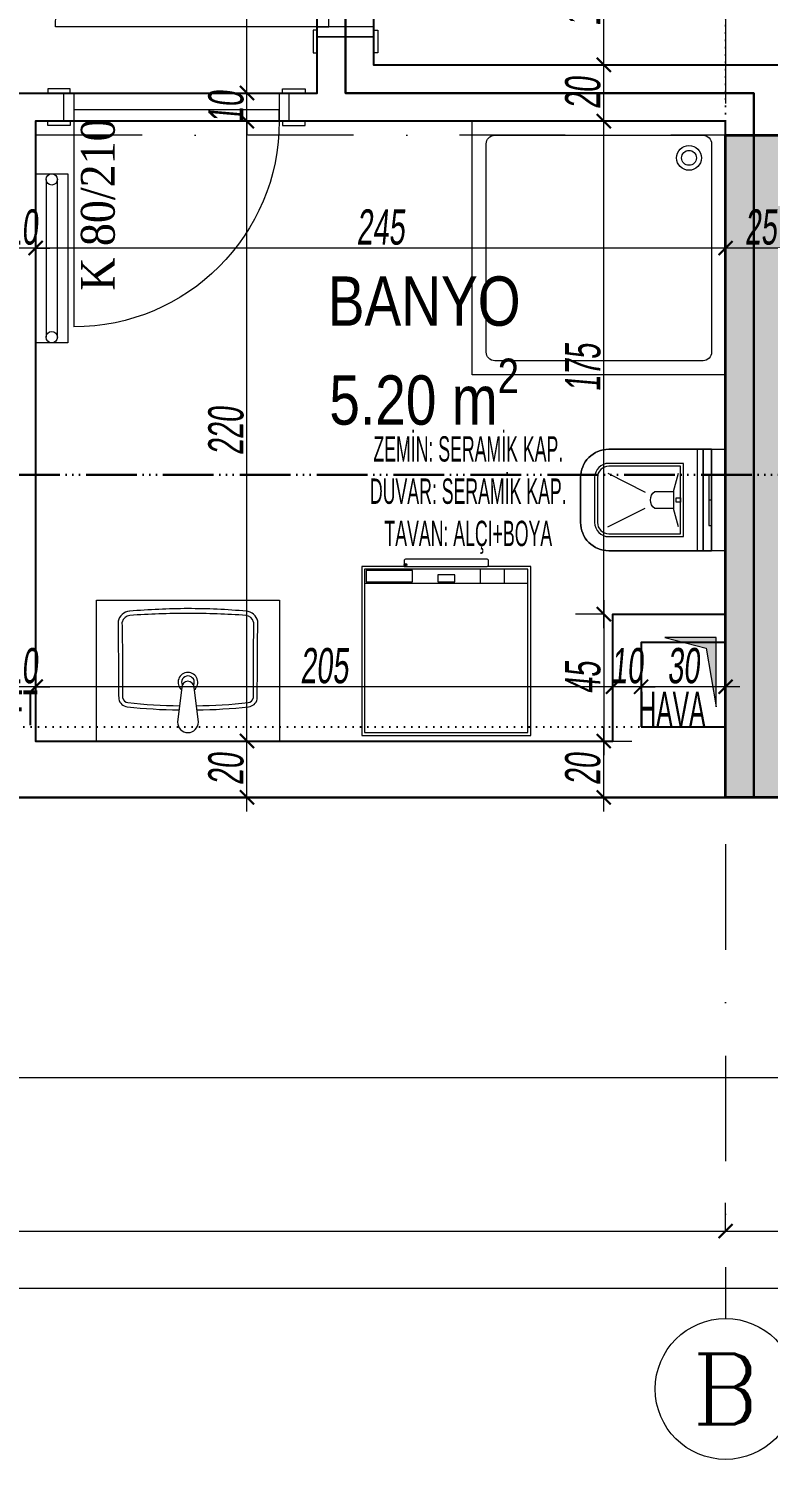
# Model space of a CAD drawing. Header units: millimetres. Extents: x -2145 to 33996, y -835 to 2363.
# Drawn here: x 14557 to 14820, y -375 to 132 of the extents above; entities that cross this region are included whole.
import ezdxf
from ezdxf.enums import TextEntityAlignment as Align

# ---------------------------------------------------------------- set-up
doc = ezdxf.new("R2010")
doc.units = ezdxf.units.MM
for name, pattern in [('ACAD_ISO06W100', [36, 24, -3, 0, -3, 0, -3, 0, -3]), ('DASHDOT', [1, 0.5, -0.25, 0, -0.25]), ('DOT', [0.25, 0, -0.25]), ('HIDDEN', [9.525, 6.35, -3.175])]:
    doc.linetypes.add(name, pattern=pattern)
doc.layers.add('ALAN', color=3, linetype='Continuous', lineweight=25, plot=False)
for name, color, linetype, lineweight in [('EMSAL HESAP', 1, 'Continuous', 30), ('NET_AKS', 251, 'DASHDOT', 9), ('NET_AKS_YAZI', 31, 'DASHDOT', 9), ('NET_DUVAR', 150, 'Continuous', 18), ('NET_IZDUSUM', 251, 'HIDDEN', 5), ('NET_KAPI', 35, 'Continuous', 15), ('NET_KESİT_ÇİZİGİSİ', 1, 'Continuous', 30), ('NET_KOLON_TARAMA', 8, 'Continuous', 0), ('NET_RADYATOR', 30, 'Continuous', 0), ('NET_TAŞIYICI', 1, 'Continuous', 35), ('NET_TEFRIS1', 173, 'Continuous', 9), ('NET_ÖLÇÜ DIŞ', 235, 'Continuous', 9), ('NET_ÖLÇÜ İÇ', 54, 'Continuous', 9), ('NET_ÖLÇÜ_AKS', 31, 'Continuous', 15), ('TEFRIS_TWA', 173, 'Continuous', 9)]:
    doc.layers.add(name, color=color, linetype=linetype, lineweight=lineweight)
for name, color, linetype in [('NET_KİRİŞ', 253, 'DOT'), ('NET_POZ', 41, 'Continuous'), ('T-MAH-AD', 7, 'Continuous')]:
    doc.layers.add(name, color=color, linetype=linetype)
for name, color, linetype, true_color in [('NET_TEFRIS2', 7, 'Continuous', 0xb5b5b5), ('NET_TEFRIS2 @ 1', 7, 'Continuous', 0xb5b5b5), ('TEFRIS_YENI_TWA @ 1', 7, 'Continuous', 0xb5b5b5)]:
    doc.layers.add(name, color=color, linetype=linetype, true_color=true_color)
doc.styles.add('ARIALTR', font='arial.ttf', dxfattribs={"width": 0.8, "height": 22.5})
doc.styles.add('ARıAL', font='arial.ttf', dxfattribs={"width": 0.7})
doc.styles.add('BODRUM', font='swisscl.ttf', dxfattribs={"width": 0.8, "oblique": 5})
doc.styles.get("Standard").update_dxf_attribs({"font": 'arial.ttf'})
doc.styles.add('TAks_2', font='ROMANC', dxfattribs={"height": 5})
doc.styles.add('TGS SAYILAR', font='times.ttf', dxfattribs={"width": 0.7})
doc.dimstyles.new('olcu-50', dxfattribs={"dimscale": 0, "dimtxt": 12.5, "dimasz": 5, "dimexe": 10, "dimexo": 10, "dimgap": 1, "dimtad": 1, "dimdec": 1, "dimzin": 12, "dimtxsty": 'BODRUM', "dimblk": 'ARCHTICK', "dimcen": 8, "dimdle": 5, "dimclrd": 256, "dimclre": 256, "dimclrt": 256, "dimadec": 0, "dimazin": 2, "dimtfac": 1, "dimtdec": 1, "dimtix": 1, "dimtmove": 0, "dimatfit": 3, "dimldrblk": 'ARCHTICK', "dimfxl": 15, "dimfxlon": 1, "dimlwd": -1, "dimlwe": -1, "dimarcsym": 0})

# ---------------------------------------------------------------- blocks, each defined once
blk = doc.blocks.new('A$Cec846f78')
at = {"layer": 'NET_TAŞIYICI'}
blk.add_lwpolyline([(-1115, 0), (-1115, 235), (-1090, 235), (-1090, 225), (-1090, 0)], close=True, dxfattribs=at)
blk = doc.blocks.new('A$Ca5374770')
at = {"layer": 'NET_KOLON_TARAMA'}
h = blk.add_hatch(dxfattribs=at)
h.set_pattern_fill('ANSI33', color=256)
h.paths.add_polyline_path([(1115, 0), (1115, 235), (1090, 235), (1090, 225), (1090, 0)])
h.paths.add_polyline_path([(890, 0), (890, 225), (890, 235), (865, 235), (865, 0)])
h.paths.add_polyline_path([(1580, 30), (1580, 0), (1660, 0), (1660, 30)])
h.paths.add_polyline_path([(1620, 455), (1620, 385), (1660, 385), (1660, 455)])
h.paths.add_polyline_path([(80, 950), (80, 980), (0, 980), (0, 950)])
h.paths.add_polyline_path([(1580, 980), (1580, 950), (1660, 950), (1660, 980)])
h.paths.add_polyline_path([(1035, 980), (1035, 950), (1115, 950), (1115, 980)])
h.paths.add_polyline_path([(625, 950), (625, 980), (545, 980), (545, 950)])
h.paths.add_polyline_path([(80, 0), (80, 30), (0, 30), (0, 0)])
h.paths.add_polyline_path([(1051, 425), (1051, 385), (1121, 385), (1121, 425)])
h.paths.add_polyline_path([(609, 385), (609, 425), (539, 425), (539, 385)])
h.paths.add_polyline_path([(585, 0), (585, 30), (505, 30), (505, 0)])
h.paths.add_polyline_path([(40, 385), (40, 455), (0, 455), (0, 385)])
at = {"layer": 'NET_TAŞIYICI', "xscale": -1}
blk.add_blockref('A$Cec846f78', (0, 0), dxfattribs=at)
blk = doc.blocks.new('A$C6CC27A50')
at = {"layer": 'NET_DUVAR', "true_color": 0x939598}
h = blk.add_hatch(color=252, dxfattribs=at)
h.dxf.hatch_style = 1
h.paths.add_polyline_path([(-24.76, 3), (-2.88, 3), (-2.88, 19.23), (-6.27, 6.11)])
at = {"layer": 'NET_DUVAR', "color": 251, "true_color": 0x636466}
for p, q in [((-2.88, 19.23), (-6.27, 6.11)), ((-2.88, 3), (-2.88, 19.23)), ((-6.27, 6.11), (-24.76, 3)), ((-24.76, 3), (-2.88, 3))]:
    blk.add_line(p, q, dxfattribs=at)
blk = doc.blocks.new('*U613')
blk.add_line((-3.5, 0), (-3.5, -73))
for points in [[(-85.7, 10), (-77.7, 10), (-77.7, 11.5), (-85.7, 11.5)], [(5.7, 10), (-2.3, 10), (-2.3, 11.5), (5.7, 11.5)], [(-76.5, 0), (-80, 0), (-80, 10), (-76.5, 10)], [(-3.5, 0), (0, 0), (0, 10), (-3.5, 10)], [(-76.5, 4.1), (-3.5, 4.1), (-3.5, 0), (-76.5, 0)], [(-85.7, 0), (-77.7, 0), (-77.7, -1.5), (-85.7, -1.5)], [(5.7, 0), (-2.3, 0), (-2.3, -1.5), (5.7, -1.5)]]:
    blk.add_lwpolyline(points, close=True)
blk.add_lwpolyline([(-75.5, 10), (-4.5, 10)])
blk.add_arc((-3.5, 0), 73, 180, 270)
blk = doc.blocks.new('*U441')
blk.add_line((-96.5, 0), (-96.5, -93))
for points in [[(-105.7, 20), (-97.7, 20), (-97.7, 21.5), (-105.7, 21.5)], [(5.7, 20), (-2.3, 20), (-2.3, 21.5), (5.7, 21.5)], [(-96.5, 0), (-100, 0), (-100, 20), (-96.5, 20)], [(-3.5, 0), (0, 0), (0, 20), (-3.5, 20)], [(-96.5, 4.1), (-3.5, 4.1), (-3.5, 0), (-96.5, 0)], [(-105.7, 0), (-97.7, 0), (-97.7, -1.5), (-105.7, -1.5)], [(5.7, 0), (-2.3, 0), (-2.3, -1.5), (5.7, -1.5)]]:
    blk.add_lwpolyline(points, close=True)
blk.add_lwpolyline([(-95.5, 20), (-4.5, 20)])
blk.add_arc((-96.5, 0), 93, 270, 360)
blk = doc.blocks.new('A$C0D431897')
at = {"layer": 'TEFRIS_TWA'}
for p, q in [((3.73, 33), (3.73, -23)), ((7.73, -23), (7.73, 33))]:
    blk.add_line(p, q, dxfattribs=at)
blk.add_lwpolyline([(0, -25), (0, 35), (11.45, 35), (11.45, -25)], close=True, dxfattribs=at)
for centre in [(5.73, 33), (5.73, -23)]:
    blk.add_circle(centre, 2, dxfattribs=at)
blk = doc.blocks.new('_ArchTick')
at = {"color": 0, "linetype": 'ByBlock', "const_width": 0.15}
blk.add_lwpolyline([(-0.5, -0.5), (0.5, 0.5)], dxfattribs=at)
blk = doc.blocks.new('*D1576')
at = {"layer": 'Defpoints', "color": 0, "transparency": 16777216}
for p in [(-830, -1133.99), (-285, -1133.99), (-285, -1133.99)]:
    blk.add_point(p, dxfattribs=at)
at = {"layer": 'NET_ÖLÇÜ_AKS', "transparency": 16777216}
for p, q in [((-830, -1133.99), (-830, -1123.99)), ((-285, -1133.99), (-285, -1123.99)), ((-835, -1133.99), (-280, -1133.99))]:
    blk.add_line(p, q, dxfattribs=at)
at = {"layer": 'NET_ÖLÇÜ_AKS', "transparency": 16777216, "xscale": 5, "yscale": 5, "zscale": 5, "rotation": 180}
blk.add_blockref('_ArchTick', (-830, -1133.99), dxfattribs=at)
at = {"layer": 'NET_ÖLÇÜ_AKS', "transparency": 16777216, "xscale": 5, "yscale": 5, "zscale": 5}
blk.add_blockref('_ArchTick', (-285, -1133.99), dxfattribs=at)
at = {"layer": 'NET_ÖLÇÜ_AKS', "transparency": 16777216, "insert": (-557.5, -1126.61), "char_height": 12.5, "attachment_point": 5, "style": 'BODRUM'}
blk.add_mtext('545', dxfattribs=at)
blk = doc.blocks.new('*D1577')
at = {"layer": 'Defpoints', "color": 0, "transparency": 16777216}
for p in [(-285, -1133.99), (-35, -1133.99), (-35, -1133.99)]:
    blk.add_point(p, dxfattribs=at)
at = {"layer": 'NET_ÖLÇÜ_AKS', "transparency": 16777216}
for p, q in [((-285, -1133.99), (-285, -1123.99)), ((-35, -1133.99), (-35, -1123.99)), ((-290, -1133.99), (-30, -1133.99))]:
    blk.add_line(p, q, dxfattribs=at)
at = {"layer": 'NET_ÖLÇÜ_AKS', "transparency": 16777216, "xscale": 5, "yscale": 5, "zscale": 5, "rotation": 180}
blk.add_blockref('_ArchTick', (-285, -1133.99), dxfattribs=at)
at = {"layer": 'NET_ÖLÇÜ_AKS', "transparency": 16777216, "xscale": 5, "yscale": 5, "zscale": 5}
blk.add_blockref('_ArchTick', (-35, -1133.99), dxfattribs=at)
at = {"layer": 'NET_ÖLÇÜ_AKS', "transparency": 16777216, "insert": (-160, -1126.59), "char_height": 12.5, "attachment_point": 5, "style": 'BODRUM'}
blk.add_mtext('250', dxfattribs=at)
blk = doc.blocks.new('*D1580')
at = {"layer": 'Defpoints', "color": 0, "transparency": 16777216}
for p in [(-830, -1133.99), (830, -1133.99), (830, -1154.27)]:
    blk.add_point(p, dxfattribs=at)
at = {"layer": 'NET_ÖLÇÜ_AKS', "transparency": 16777216}
for p, q in [((-830, -1143.99), (-830, -1164.27)), ((830, -1143.99), (830, -1164.27)), ((-835, -1154.27), (835, -1154.27))]:
    blk.add_line(p, q, dxfattribs=at)
at = {"layer": 'NET_ÖLÇÜ_AKS', "transparency": 16777216, "xscale": 5, "yscale": 5, "zscale": 5, "rotation": 180}
blk.add_blockref('_ArchTick', (-830, -1154.27), dxfattribs=at)
at = {"layer": 'NET_ÖLÇÜ_AKS', "transparency": 16777216, "xscale": 5, "yscale": 5, "zscale": 5}
blk.add_blockref('_ArchTick', (830, -1154.27), dxfattribs=at)
at = {"layer": 'NET_ÖLÇÜ_AKS', "transparency": 16777216, "insert": (0, -1146.87), "char_height": 12.5, "attachment_point": 5, "style": 'BODRUM'}
blk.add_mtext('1660', dxfattribs=at)
blk = doc.blocks.new('A$C5ec6af74')
at = {"layer": 'NET_AKS', "ltscale": 75}
for p, q in [((-320, 1185), (-320, -185)), ((1125, 235), (-1195, 235)), ((1125, 0), (-1195, 0))]:
    blk.add_line(p, q, dxfattribs=at)
at = {"layer": 'NET_AKS', "linetype": 'Continuous', "ltscale": 100}
blk.add_circle((-320, -210), 25, dxfattribs=at)
at = {"layer": 'NET_AKS_YAZI', "linetype": 'Continuous', "style": 'TAks_2'}
blk.add_text('B', height=25, dxfattribs=at).set_placement((-320, -210), align=Align.MIDDLE_CENTER)
blk = doc.blocks.new('*D852')
at = {"layer": 'Defpoints', "color": 0, "transparency": 16777216}
for p in [(14634.51, -120.39), (14634.51, -120.39), (14634.51, -140.39)]:
    blk.add_point(p, dxfattribs=at)
at = {"layer": 'NET_ÖLÇÜ İÇ', "transparency": 16777216}
for p, q in [((14634.51, -145.39), (14634.51, -115.39)), ((14634.51, -120.39), (14644.51, -120.39)), ((14634.51, -140.39), (14644.51, -140.39))]:
    blk.add_line(p, q, dxfattribs=at)
at = {"layer": 'NET_ÖLÇÜ İÇ', "transparency": 16777216, "xscale": 5, "yscale": 5, "zscale": 5}
for p, rotation in [((14634.51, -120.39), 90), ((14634.51, -140.39), 270)]:
    blk.add_blockref('_ArchTick', p, dxfattribs=dict(at, rotation=rotation))
at = {"layer": 'NET_ÖLÇÜ İÇ', "transparency": 16777216, "insert": (14627.11, -130.39), "char_height": 12.5, "attachment_point": 5, "rotation": 90, "style": 'BODRUM'}
blk.add_mtext('20', dxfattribs=at)
blk = doc.blocks.new('*D853')
at = {"layer": 'Defpoints', "color": 0, "transparency": 16777216}
for p in [(14634.51, 99.61), (14634.51, 99.61), (14634.51, -120.39)]:
    blk.add_point(p, dxfattribs=at)
at = {"layer": 'NET_ÖLÇÜ İÇ', "transparency": 16777216}
for p, q in [((14634.51, -125.39), (14634.51, 104.61)), ((14634.51, 99.61), (14644.51, 99.61)), ((14634.51, -120.39), (14644.51, -120.39))]:
    blk.add_line(p, q, dxfattribs=at)
at = {"layer": 'NET_ÖLÇÜ İÇ', "transparency": 16777216, "xscale": 5, "yscale": 5, "zscale": 5}
for p, rotation in [((14634.51, 99.61), 90), ((14634.51, -120.39), 270)]:
    blk.add_blockref('_ArchTick', p, dxfattribs=dict(at, rotation=rotation))
at = {"layer": 'NET_ÖLÇÜ İÇ', "transparency": 16777216, "insert": (14627.11, -10.39), "char_height": 12.5, "attachment_point": 5, "rotation": 90, "style": 'BODRUM'}
blk.add_mtext('220', dxfattribs=at)
blk = doc.blocks.new('*D854')
at = {"layer": 'Defpoints', "color": 0, "transparency": 16777216}
for p in [(14634.51, 109.61), (14634.51, 109.61), (14634.51, 99.61)]:
    blk.add_point(p, dxfattribs=at)
at = {"layer": 'NET_ÖLÇÜ İÇ', "transparency": 16777216}
for p, q in [((14634.51, 109.61), (14634.51, 114.61)), ((14634.51, 109.61), (14644.51, 109.61)), ((14634.51, 99.61), (14634.51, 109.61)), ((14634.51, 99.61), (14644.51, 99.61)), ((14634.51, 99.61), (14634.51, 94.61))]:
    blk.add_line(p, q, dxfattribs=at)
at = {"layer": 'NET_ÖLÇÜ İÇ', "transparency": 16777216, "xscale": 5, "yscale": 5, "zscale": 5}
for p, rotation in [((14634.51, 109.61), 270), ((14634.51, 99.61), 90)]:
    blk.add_blockref('_ArchTick', p, dxfattribs=dict(at, rotation=rotation))
at = {"layer": 'NET_ÖLÇÜ İÇ', "transparency": 16777216, "insert": (14627.11, 104.61), "char_height": 12.5, "attachment_point": 5, "rotation": 90, "style": 'BODRUM'}
blk.add_mtext('10', dxfattribs=at)
blk = doc.blocks.new('*D855')
at = {"layer": 'Defpoints', "color": 0, "transparency": 16777216}
for p in [(14634.51, 244.61, 0), (14634.51, 244.61), (14634.51, 109.61)]:
    blk.add_point(p, dxfattribs=at)
at = {"layer": 'NET_ÖLÇÜ İÇ', "transparency": 16777216}
for p, q in [((14634.51, 104.61), (14634.51, 249.61)), ((14634.51, 244.61), (14624.51, 244.61)), ((14634.51, 109.61), (14644.51, 109.61))]:
    blk.add_line(p, q, dxfattribs=at)
at = {"layer": 'NET_ÖLÇÜ İÇ', "transparency": 16777216, "xscale": 5, "yscale": 5, "zscale": 5}
for p, rotation in [((14634.51, 244.61), 90), ((14634.51, 109.61), 270)]:
    blk.add_blockref('_ArchTick', p, dxfattribs=dict(at, rotation=rotation))
at = {"layer": 'NET_ÖLÇÜ İÇ', "transparency": 16777216, "insert": (14627.1, 213.13), "char_height": 12.5, "attachment_point": 5, "rotation": 90, "style": 'BODRUM'}
blk.add_mtext('135', dxfattribs=at)
blk = doc.blocks.new('*D898')
at = {"layer": 'Defpoints', "color": 0, "transparency": 16777216}
for p in [(14559.48, 54.59), (14559.48, 54.59), (14804.48, 54.59)]:
    blk.add_point(p, dxfattribs=at)
at = {"layer": 'NET_ÖLÇÜ İÇ', "transparency": 16777216}
for p, q in [((14559.48, 54.59), (14559.48, 64.59)), ((14804.48, 54.59), (14804.48, 64.59)), ((14809.48, 54.59), (14554.48, 54.59))]:
    blk.add_line(p, q, dxfattribs=at)
at = {"layer": 'NET_ÖLÇÜ İÇ', "transparency": 16777216, "xscale": 5, "yscale": 5, "zscale": 5, "rotation": 180}
blk.add_blockref('_ArchTick', (14559.48, 54.59), dxfattribs=at)
at = {"layer": 'NET_ÖLÇÜ İÇ', "transparency": 16777216, "xscale": 5, "yscale": 5, "zscale": 5}
blk.add_blockref('_ArchTick', (14804.48, 54.59), dxfattribs=at)
at = {"layer": 'NET_ÖLÇÜ İÇ', "transparency": 16777216, "insert": (14681.98, 61.99), "char_height": 12.5, "attachment_point": 5, "style": 'BODRUM'}
blk.add_mtext('245', dxfattribs=at)
blk = doc.blocks.new('*D899')
at = {"layer": 'Defpoints', "color": 0, "transparency": 16777216}
for p in [(14549.48, 54.59), (14549.48, 54.59), (14559.48, 54.59)]:
    blk.add_point(p, dxfattribs=at)
at = {"layer": 'NET_ÖLÇÜ İÇ', "transparency": 16777216}
for p, q in [((14549.48, 54.59), (14549.48, 64.59)), ((14559.48, 54.59), (14559.48, 64.59)), ((14549.48, 54.59), (14544.48, 54.59)), ((14559.48, 54.59), (14549.48, 54.59)), ((14559.48, 54.59), (14564.48, 54.59))]:
    blk.add_line(p, q, dxfattribs=at)
at = {"layer": 'NET_ÖLÇÜ İÇ', "transparency": 16777216, "xscale": 5, "yscale": 5, "zscale": 5}
blk.add_blockref('_ArchTick', (14549.48, 54.59), dxfattribs=at)
at = {"layer": 'NET_ÖLÇÜ İÇ', "transparency": 16777216, "xscale": 5, "yscale": 5, "zscale": 5, "rotation": 180}
blk.add_blockref('_ArchTick', (14559.48, 54.59), dxfattribs=at)
at = {"layer": 'NET_ÖLÇÜ İÇ', "transparency": 16777216, "insert": (14554.48, 61.99), "char_height": 12.5, "attachment_point": 5, "style": 'BODRUM'}
blk.add_mtext('10', dxfattribs=at)
blk = doc.blocks.new('*D980')
at = {"layer": 'Defpoints', "color": 0, "transparency": 16777216}
for p in [(14804.48, 54.59), (14804.48, 54.59), (14829.48, 54.19)]:
    blk.add_point(p, dxfattribs=at)
at = {"layer": 'NET_ÖLÇÜ İÇ', "transparency": 16777216}
for p, q in [((14804.48, 54.59), (14804.48, 64.59)), ((14829.48, 54.59), (14829.48, 64.59)), ((14834.48, 54.59), (14799.48, 54.59))]:
    blk.add_line(p, q, dxfattribs=at)
at = {"layer": 'NET_ÖLÇÜ İÇ', "transparency": 16777216, "xscale": 5, "yscale": 5, "zscale": 5, "rotation": 180}
blk.add_blockref('_ArchTick', (14804.48, 54.59), dxfattribs=at)
at = {"layer": 'NET_ÖLÇÜ İÇ', "transparency": 16777216, "xscale": 5, "yscale": 5, "zscale": 5}
blk.add_blockref('_ArchTick', (14829.48, 54.59), dxfattribs=at)
at = {"layer": 'NET_ÖLÇÜ İÇ', "transparency": 16777216, "insert": (14816.98, 61.99), "char_height": 12.5, "attachment_point": 5, "style": 'BODRUM'}
blk.add_mtext('25', dxfattribs=at)
blk = doc.blocks.new('*D1183')
at = {"layer": 'Defpoints', "color": 0, "transparency": 16777216}
for p in [(14109.48, -140.39), (16069.48, -140.39), (16069.48, -239.89)]:
    blk.add_point(p, dxfattribs=at)
at = {"layer": 'NET_ÖLÇÜ DIŞ', "transparency": 16777216}
for p, q in [((14109.48, -224.89), (14109.48, -249.89)), ((16069.48, -224.89), (16069.48, -249.89)), ((14104.48, -239.89), (16074.48, -239.89))]:
    blk.add_line(p, q, dxfattribs=at)
at = {"layer": 'NET_ÖLÇÜ DIŞ', "transparency": 16777216, "xscale": 5, "yscale": 5, "zscale": 5, "rotation": 180}
blk.add_blockref('_ArchTick', (14109.48, -239.89), dxfattribs=at)
at = {"layer": 'NET_ÖLÇÜ DIŞ', "transparency": 16777216, "xscale": 5, "yscale": 5, "zscale": 5}
blk.add_blockref('_ArchTick', (16069.48, -239.89), dxfattribs=at)
at = {"layer": 'NET_ÖLÇÜ DIŞ', "transparency": 16777216, "insert": (15089.48, -232.48), "char_height": 12.5, "attachment_point": 5, "style": 'BODRUM'}
blk.add_mtext('1960', dxfattribs=at)
blk = doc.blocks.new('A$Cb9b20b1b')
at = {"layer": 'NET_KİRİŞ', "ltscale": 10}
for p, q in [((225, 0), (225, 150)), ((690, -210), (225, -210)), ((690, -235), (225, -235))]:
    blk.add_line(p, q, dxfattribs=at)
blk = doc.blocks.new('*U1585')
at = {"layer": 'NET_KESİT_ÇİZİGİSİ', "linetype": 'ACAD_ISO06W100'}
blk.add_lwpolyline([(2626.67, 0), (200, 0)], dxfattribs=at)
at = {"layer": 'NET_KESİT_ÇİZİGİSİ', "style": 'ARıAL', "width": 1.5}
for tag, p in [('KESİTSOL', (40, 66.83)), ('KESİTSAĞ', (2786.67, 66.83))]:
    blk.add_attdef(tag, text='', height=30, dxfattribs=at).set_placement(p, align=Align.MIDDLE_CENTER)
blk = doc.blocks.new('*D1795')
at = {"layer": 'Defpoints', "color": 0, "transparency": 16777216}
for p in [(14761.23, -120.39), (14761.23, -120.39), (14761.23, -140.39)]:
    blk.add_point(p, dxfattribs=at)
at = {"layer": 'NET_ÖLÇÜ İÇ', "transparency": 16777216}
for p, q in [((14761.23, -145.39), (14761.23, -115.39)), ((14761.23, -120.39), (14771.23, -120.39)), ((14761.23, -140.39), (14771.23, -140.39))]:
    blk.add_line(p, q, dxfattribs=at)
at = {"layer": 'NET_ÖLÇÜ İÇ', "transparency": 16777216, "xscale": 5, "yscale": 5, "zscale": 5}
for p, rotation in [((14761.23, -120.39), 90), ((14761.23, -140.39), 270)]:
    blk.add_blockref('_ArchTick', p, dxfattribs=dict(at, rotation=rotation))
at = {"layer": 'NET_ÖLÇÜ İÇ', "transparency": 16777216, "insert": (14753.83, -130.39), "char_height": 12.5, "attachment_point": 5, "rotation": 90, "style": 'BODRUM'}
blk.add_mtext('20', dxfattribs=at)
blk = doc.blocks.new('*D1796')
at = {"layer": 'Defpoints', "color": 0, "transparency": 16777216}
for p in [(14761.23, 99.61), (14761.23, 99.61), (14761.23, -75.39)]:
    blk.add_point(p, dxfattribs=at)
at = {"layer": 'NET_ÖLÇÜ İÇ', "transparency": 16777216}
for p, q in [((14761.23, -80.39), (14761.23, 104.61)), ((14761.23, 99.61), (14771.23, 99.61)), ((14761.23, -75.39), (14751.23, -75.39))]:
    blk.add_line(p, q, dxfattribs=at)
at = {"layer": 'NET_ÖLÇÜ İÇ', "transparency": 16777216, "xscale": 5, "yscale": 5, "zscale": 5}
for p, rotation in [((14761.23, 99.61), 90), ((14761.23, -75.39), 270)]:
    blk.add_blockref('_ArchTick', p, dxfattribs=dict(at, rotation=rotation))
at = {"layer": 'NET_ÖLÇÜ İÇ', "transparency": 16777216, "insert": (14753.85, 12.11), "char_height": 12.5, "attachment_point": 5, "rotation": 90, "style": 'BODRUM'}
blk.add_mtext('175', dxfattribs=at)
blk = doc.blocks.new('*D1797')
at = {"layer": 'Defpoints', "color": 0, "transparency": 16777216}
for p in [(14761.23, 119.61), (14761.23, 119.61), (14761.23, 99.61)]:
    blk.add_point(p, dxfattribs=at)
at = {"layer": 'NET_ÖLÇÜ İÇ', "transparency": 16777216}
for p, q in [((14761.23, 94.61), (14761.23, 124.61)), ((14761.23, 119.61), (14771.23, 119.61)), ((14761.23, 99.61), (14771.23, 99.61))]:
    blk.add_line(p, q, dxfattribs=at)
at = {"layer": 'NET_ÖLÇÜ İÇ', "transparency": 16777216, "xscale": 5, "yscale": 5, "zscale": 5}
for p, rotation in [((14761.23, 119.61), 90), ((14761.23, 99.61), 270)]:
    blk.add_blockref('_ArchTick', p, dxfattribs=dict(at, rotation=rotation))
at = {"layer": 'NET_ÖLÇÜ İÇ', "transparency": 16777216, "insert": (14753.83, 109.61), "char_height": 12.5, "attachment_point": 5, "rotation": 90, "style": 'BODRUM'}
blk.add_mtext('20', dxfattribs=at)
blk = doc.blocks.new('*D1798')
at = {"layer": 'Defpoints', "color": 0, "transparency": 16777216}
for p in [(14761.23, 244.61), (14761.23, 244.61), (14761.23, 119.61)]:
    blk.add_point(p, dxfattribs=at)
at = {"layer": 'NET_ÖLÇÜ İÇ', "transparency": 16777216}
for p, q in [((14761.23, 114.61), (14761.23, 249.61)), ((14761.23, 244.61), (14771.23, 244.61)), ((14761.23, 119.61), (14771.23, 119.61))]:
    blk.add_line(p, q, dxfattribs=at)
at = {"layer": 'NET_ÖLÇÜ İÇ', "transparency": 16777216, "xscale": 5, "yscale": 5, "zscale": 5}
for p, rotation in [((14761.23, 244.61), 90), ((14761.23, 119.61), 270)]:
    blk.add_blockref('_ArchTick', p, dxfattribs=dict(at, rotation=rotation))
at = {"layer": 'NET_ÖLÇÜ İÇ', "transparency": 16777216, "insert": (14753.83, 141.88), "char_height": 12.5, "attachment_point": 5, "rotation": 90, "style": 'BODRUM'}
blk.add_mtext('125', dxfattribs=at)
blk = doc.blocks.new('*D1823')
at = {"layer": 'Defpoints', "color": 0, "transparency": 16777216}
for p in [(14774.48, -101.12), (14774.48, -101.12), (14804.48, -101.12)]:
    blk.add_point(p, dxfattribs=at)
at = {"layer": 'NET_ÖLÇÜ İÇ', "transparency": 16777216}
for p, q in [((14809.48, -101.12), (14769.48, -101.12)), ((14774.48, -101.12), (14774.48, -111.12)), ((14804.48, -101.12), (14804.48, -111.12))]:
    blk.add_line(p, q, dxfattribs=at)
at = {"layer": 'NET_ÖLÇÜ İÇ', "transparency": 16777216, "xscale": 5, "yscale": 5, "zscale": 5, "rotation": 180}
blk.add_blockref('_ArchTick', (14774.48, -101.12), dxfattribs=at)
at = {"layer": 'NET_ÖLÇÜ İÇ', "transparency": 16777216, "xscale": 5, "yscale": 5, "zscale": 5}
blk.add_blockref('_ArchTick', (14804.48, -101.12), dxfattribs=at)
at = {"layer": 'NET_ÖLÇÜ İÇ', "transparency": 16777216, "insert": (14789.48, -93.71), "char_height": 12.5, "attachment_point": 5, "style": 'BODRUM'}
blk.add_mtext('30', dxfattribs=at)
blk = doc.blocks.new('*D1824')
at = {"layer": 'Defpoints', "color": 0, "transparency": 16777216}
for p in [(14764.48, -101.12), (14764.48, -101.12), (14774.48, -101.12)]:
    blk.add_point(p, dxfattribs=at)
at = {"layer": 'NET_ÖLÇÜ İÇ', "transparency": 16777216}
for p, q in [((14764.48, -101.12), (14759.48, -101.12)), ((14764.48, -101.12), (14764.48, -111.12)), ((14774.48, -101.12), (14764.48, -101.12)), ((14774.48, -101.12), (14774.48, -111.12)), ((14774.48, -101.12), (14779.48, -101.12))]:
    blk.add_line(p, q, dxfattribs=at)
at = {"layer": 'NET_ÖLÇÜ İÇ', "transparency": 16777216, "xscale": 5, "yscale": 5, "zscale": 5}
blk.add_blockref('_ArchTick', (14764.48, -101.12), dxfattribs=at)
at = {"layer": 'NET_ÖLÇÜ İÇ', "transparency": 16777216, "xscale": 5, "yscale": 5, "zscale": 5, "rotation": 180}
blk.add_blockref('_ArchTick', (14774.48, -101.12), dxfattribs=at)
at = {"layer": 'NET_ÖLÇÜ İÇ', "transparency": 16777216, "insert": (14769.48, -93.72), "char_height": 12.5, "attachment_point": 5, "style": 'BODRUM'}
blk.add_mtext('10', dxfattribs=at)
blk = doc.blocks.new('*D1825')
at = {"layer": 'Defpoints', "color": 0, "transparency": 16777216}
for p in [(14559.48, -101.12), (14764.48, -101.12), (14559.48, -106.12)]:
    blk.add_point(p, dxfattribs=at)
at = {"layer": 'NET_ÖLÇÜ İÇ', "transparency": 16777216}
for p, q in [((14559.48, -101.12), (14559.48, -91.12)), ((14769.48, -101.12), (14554.48, -101.12)), ((14764.48, -101.12), (14764.48, -111.12))]:
    blk.add_line(p, q, dxfattribs=at)
at = {"layer": 'NET_ÖLÇÜ İÇ', "transparency": 16777216, "xscale": 5, "yscale": 5, "zscale": 5, "rotation": 180}
blk.add_blockref('_ArchTick', (14559.48, -101.12), dxfattribs=at)
at = {"layer": 'NET_ÖLÇÜ İÇ', "transparency": 16777216, "xscale": 5, "yscale": 5, "zscale": 5}
blk.add_blockref('_ArchTick', (14764.48, -101.12), dxfattribs=at)
at = {"layer": 'NET_ÖLÇÜ İÇ', "transparency": 16777216, "insert": (14661.98, -93.72), "char_height": 12.5, "attachment_point": 5, "style": 'BODRUM'}
blk.add_mtext('205', dxfattribs=at)
blk = doc.blocks.new('*D1826')
at = {"layer": 'Defpoints', "color": 0, "transparency": 16777216}
for p in [(14549.48, -101.12), (14549.48, -101.12), (14559.48, -101.12)]:
    blk.add_point(p, dxfattribs=at)
at = {"layer": 'NET_ÖLÇÜ İÇ', "transparency": 16777216}
for p, q in [((14559.48, -101.12), (14559.48, -91.12)), ((14549.48, -101.12), (14544.48, -101.12)), ((14549.48, -101.12), (14549.48, -111.12)), ((14559.48, -101.12), (14549.48, -101.12)), ((14559.48, -101.12), (14564.48, -101.12))]:
    blk.add_line(p, q, dxfattribs=at)
at = {"layer": 'NET_ÖLÇÜ İÇ', "transparency": 16777216, "xscale": 5, "yscale": 5, "zscale": 5}
blk.add_blockref('_ArchTick', (14549.48, -101.12), dxfattribs=at)
at = {"layer": 'NET_ÖLÇÜ İÇ', "transparency": 16777216, "xscale": 5, "yscale": 5, "zscale": 5, "rotation": 180}
blk.add_blockref('_ArchTick', (14559.48, -101.12), dxfattribs=at)
at = {"layer": 'NET_ÖLÇÜ İÇ', "transparency": 16777216, "insert": (14554.48, -93.72), "char_height": 12.5, "attachment_point": 5, "style": 'BODRUM'}
blk.add_mtext('10', dxfattribs=at)
blk = doc.blocks.new('*D2176')
at = {"layer": 'Defpoints', "color": 0, "transparency": 16777216}
for p in [(14761.23, -75.39), (14761.23, -120.39), (14761.23, -120.39)]:
    blk.add_point(p, dxfattribs=at)
at = {"layer": 'NET_ÖLÇÜ İÇ', "transparency": 16777216}
for p, q in [((14761.23, -70.39), (14761.23, -125.39)), ((14761.23, -75.39), (14751.23, -75.39)), ((14761.23, -120.39), (14771.23, -120.39))]:
    blk.add_line(p, q, dxfattribs=at)
at = {"layer": 'NET_ÖLÇÜ İÇ', "transparency": 16777216, "xscale": 5, "yscale": 5, "zscale": 5}
for p, rotation in [((14761.23, -75.39), 90), ((14761.23, -120.39), 270)]:
    blk.add_blockref('_ArchTick', p, dxfattribs=dict(at, rotation=rotation))
at = {"layer": 'NET_ÖLÇÜ İÇ', "transparency": 16777216, "insert": (14753.85, -97.89), "char_height": 12.5, "attachment_point": 5, "rotation": 90, "style": 'BODRUM'}
blk.add_mtext('45', dxfattribs=at)
blk = doc.blocks.new('*U535')
at = {"layer": 'TEFRIS_TWA', "linetype": 'Continuous'}
for points in [[(-18, 20.07), (18, 20.07), (18, 25.07), (-18, 25.07)], [(-18, 17.07), (18, 17.07), (18, 20.07), (-18, 20.07)], [(-18, 15.07), (18, 15.07), (18, 17.07), (-18, 17.07)], [(-9, 20.07), (9, 20.07), (9, 19.07), (-9, 19.07)], [(-0.75, 7.57), (0.75, 7.57), (0.75, 9.07), (-0.75, 9.07)]]:
    blk.add_lwpolyline(points, close=True, dxfattribs=at)
for points in [[(-18, 25.07), (-18, -16.43, 0.414214), (-8, -26.43), (8, -26.43, 0.414214), (18, -16.43), (18, 25.07), (18, 25.07), (-18, 25.07)], [(-18, 20.07), (18, 20.07), (18, -16.43, -0.414214), (8, -26.43), (-8, -26.43, -0.414214), (-18, -16.43)], [(-13, 10.07), (13, 10.07), (13, -16.43, -0.414214), (8, -21.43), (-8, -21.43, -0.414214), (-13, -16.43)], [(-12, 9.07), (12, 9.07), (12, -16.43, -0.414214), (8, -20.43), (-8, -20.43, -0.414214), (-12, -16.43)], [(3, -0.1), (3, 6.57), (-3, 6.57), (-3, -0.1, 0.501371)]]:
    blk.add_lwpolyline(points, format="xyb", close=True, dxfattribs=at)
for points in [[(0, 20.07), (0, 19.07)], [(-9.55, 8.39), (-3, 6.57)], [(3, 6.57), (9.55, 8.39)], [(-9.55, -16.74), (-2.84, -3.46)], [(9.55, -16.74), (2.84, -3.46)]]:
    blk.add_lwpolyline(points, dxfattribs=at)
blk = doc.blocks.new('*U610')
at = {"layer": 'NET_TEFRIS1'}
blk.add_lwpolyline([(90, -20), (0, -20), (0, 70), (90, 70)], close=True, dxfattribs=at)
blk.add_lwpolyline([(90, -20), (0, -20), (0, 70), (90, 70)], close=True, dxfattribs=at)
blk.add_lwpolyline([(82, -15), (8, -15, -0.414214), (5, -12), (5, 62, -0.414214), (8, 65), (82, 65, -0.414214), (85, 62), (85, -12, -0.414214)], format="xyb", close=True, dxfattribs=at)
for radius in [4.4, 2.65]:
    blk.add_circle((13, 57), radius, dxfattribs=at)
blk = doc.blocks.new('*U2175')
at = {"layer": 'TEFRIS_TWA'}
blk.add_lwpolyline([(-32.5, 15), (32.5, 15), (32.5, -35), (-32.5, -35)], close=True, dxfattribs=at)
blk.add_lwpolyline([(-32.5, 15), (32.5, 15), (32.5, -35), (-32.5, -35)], close=True, dxfattribs=at)
at = {"layer": 'TEFRIS_TWA', "linetype": 'Continuous', "lineweight": 5}
blk.add_lwpolyline([(2.15, -4.07), (3.69, 8.31, 1), (-3.69, 8.31), (-2.15, -4.07, 1)], format="xyb", close=True, dxfattribs=at)
at = {"layer": 'TEFRIS_TWA'}
for centre, radius, start, end in [((8940.17, -73.52), 8965.07, 179.529176, 179.706101), ((-21.18, -0.63), 3.5, 96.1416, 167.1604), ((-21.18, -0.63), 2, 96.1416, 167.1604), ((0, -197.49), 201.5, 90.8964, 96.1416), ((0, -197.49), 200, 90.8495, 96.1416), ((0, -197.49), 200, 83.8584, 89.1505), ((0, -197.49), 201.5, 83.8584, 89.1036), ((21.18, -0.63), 2, 12.8396, 83.8584), ((21.18, -0.63), 3.5, 12.8396, 83.8584), ((-8940.17, -73.52), 8965.07, 0.293899, 0.470824), ((-1067.77, -6.94), 1044.66, 358.8863, 0.37043), ((0, -5.84), 3.5, 130.1977, 270), ((0, -5.84), 2.25, 153.2073, 270), ((0, -5.84), 3.5, 270, 49.8023), ((0, -5.84), 2.25, 270, 26.7927), ((1036.75, -6.94), 1013.64, 179.61823, 181.14649), ((-20.38, -26.59), 4.5, 192.0749, 266.0653), ((-20.38, -26.59), 3, 192.0749, 266.0653), ((0, 269.71), 300, 266.049, 270), ((0, 269.71), 300, 270, 273.9347), ((20.38, -26.59), 3, 273.9347, 347.9251), ((20.38, -26.59), 4.5, 275.0575, 347.9251), ((0, 203.69), 235.68, 264.9425, 270), ((-2.91, 269.49), 301.5, 270.5523, 274.5052), ((20.38, -26.59), 4.5, 273.9347, 275.0575)]:
    blk.add_arc(centre, radius, start, end, dxfattribs=at)
blk = doc.blocks.new('*U39')
at = {"layer": 'NET_TEFRIS1', "linetype": 'Continuous'}
for points in [[(0, -15.5, 0.414214), (-0.5, -15), (-2, -15, 0.414214), (-2.5, -15.5), (-2.5, -44.5, 0.414214), (-2, -45), (0, -45), (0, -60), (60, -60), (60, 0), (0, 0)], [(0, -45), (0, -15.5, 0.414214), (-0.5, -15), (-2, -15, 0.414214), (-2.5, -15.5), (-2.5, -44.5, 0.414214), (-2, -45)]]:
    blk.add_lwpolyline(points, format="xyb", close=True, dxfattribs=at)
for points in [[(1, -1), (1, -59), (59, -59), (59, -1)], [(1, -1), (1, -59), (6, -59), (6, -1)], [(1, -1), (1, -18), (6, -18), (6, -1)], [(3, -27), (3, -33), (5.5, -33), (5.5, -27)], [(1.5, -42), (1.5, -58.5), (5.5, -58.5), (5.5, -42)]]:
    blk.add_lwpolyline(points, close=True, dxfattribs=at)
blk.add_lwpolyline([(1, -9.5), (6, -9.5)], dxfattribs=at)
for radius in [0.5, 0.25]:
    blk.add_circle((-0.5, -44.5), radius, dxfattribs=at)
blk = doc.blocks.new('A$C3a4dd877')
at = {"layer": 'NET_ÖLÇÜ_AKS'}
for p2, distance, picture, middle in [((-285, -1133.99), 0, '*D1576', (-557.5, -1126.61)), ((830, -1133.99), -20.28, '*D1580', (0, -1146.87))]:
    dim = blk.add_aligned_dim(p1=(-830, -1133.99), p2=p2, distance=distance, dimstyle='olcu-50', override={"dimscale": 1}, dxfattribs=at)
    dim.commit()
    dim.dimension.update_dxf_attribs({"geometry": picture, "text_midpoint": middle})
dim = blk.add_linear_dim(base=(-35, -1133.99), p1=(-285, -1133.99), p2=(-35, -1133.99), angle=180, dimstyle='olcu-50', override={"dimscale": 1, "dimtmove": 1}, dxfattribs=at)
dim.commit()
dim.dimension.update_dxf_attribs({"geometry": '*D1577', "text_midpoint": (-160, -1126.59)})

msp = doc.modelspace()

# ---------------------------------------------------------------- linework, layer by layer
at = {"layer": 'ALAN'}
for points in [[(16089.48, 839.61), (14089.48, 839.61), (14089.48, 244.61), (14109.48, 244.61), (14109.48, -140.39), (16069.48, -140.39), (16069.48, 244.61), (16089.48, 244.61)], [(14549.48, 109.61), (14659.48, 109.61), (14659.48, 244.61), (14299.48, 244.61), (14259.48, 244.61), (14129.48, 244.61), (14129.48, -120.39), (14259.48, -120.39), (14259.48, -110.39), (14339.48, -110.39), (14339.48, -120.39), (14509.48, -120.39), (14509.48, -75.39), (14549.48, -75.39)], [(15499.48, 119.61), (15499.48, 244.61), (14679.48, 244.61), (14679.48, 119.61), (14829.48, 119.61), (14829.48, 94.61), (15054.48, 94.61), (15054.48, 119.61), (15054.48, 119.61)], [(14804.48, 99.61), (14664.48, 99.61), (14559.48, 99.61), (14559.48, -120.39), (14764.48, -120.39), (14764.48, -75.39), (14804.48, -75.39)], [(14774.48, -115.39), (14804.48, -115.39), (14804.48, -85.39), (14774.48, -85.39)]]:
    msp.add_lwpolyline(points, close=True, dxfattribs=at)
at = {"layer": 'EMSAL HESAP'}
msp.add_lwpolyline([(14109.48, -140.39), (14109.48, 244.61), (14089.48, 244.61), (14089.48, 512.11), (14669.48, 512.11), (14669.48, 109.61), (14814.48, 109.61), (14814.48, -140.39)], close=True, dxfattribs=at)
at = {"layer": 'NET_DUVAR'}
for p, q in [((14659.48, 129.61), (14659.48, 109.61)), ((14679.48, 129.61), (14659.48, 129.61)), ((14679.48, 129.61), (14679.48, 119.61)), ((14679.48, 119.61), (14829.48, 119.61)), ((14829.48, 119.61), (14679.48, 119.61)), ((14569.48, 109.61), (14549.48, 109.61)), ((14569.48, 99.61), (14569.48, 109.61)), ((14659.48, 109.61), (14649.48, 109.61)), ((14649.48, 99.61), (14649.48, 109.61)), ((14559.48, 99.61), (14559.48, -120.39)), ((14569.48, 99.61), (14559.48, 99.61)), ((14569.48, 99.61), (14559.48, 99.61)), ((14559.48, 99.61), (14559.48, -120.39)), ((14804.48, 99.61), (14649.48, 99.61)), ((14804.48, 99.61), (14649.48, 99.61)), ((14804.48, 94.61), (14804.48, 99.61)), ((14804.48, 99.61), (14804.48, 94.61)), ((14764.48, -75.39), (14764.48, -120.39)), ((14764.48, -75.39), (14804.48, -75.39)), ((14764.48, -120.39), (14764.48, -75.39)), ((14764.48, -75.39), (14804.48, -75.39)), ((14774.48, -85.39), (14774.48, -115.39)), ((14774.48, -85.39), (14804.48, -85.39)), ((14804.48, -85.39), (14804.48, -85.39)), ((14774.48, -115.39), (14804.48, -115.39)), ((14559.48, -120.39), (14764.48, -120.39)), ((14559.48, -120.39), (14764.48, -120.39)), ((14339.48, -140.39), (14804.48, -140.39)), ((14339.48, -140.39), (14804.48, -140.39))]:
    msp.add_line(p, q, dxfattribs=at)
at = {"layer": 'NET_IZDUSUM', "ltscale": 2.5}
msp.add_lwpolyline([(15919.48, 839.61), (14259.48, 839.61), (14259.48, -140.39), (15919.48, -140.39)], close=True, dxfattribs=at)

# ---------------------------------------------------------------- block references
at = {"layer": 'NET_AKS'}
msp.add_blockref('A$C5ec6af74', (15124.48, -140.39), dxfattribs=at)
at = {"layer": 'NET_DUVAR', "xscale": 1.125, "yscale": 1.125, "zscale": 1.125, "rotation": 90.00000000000001}
msp.add_blockref('A$C6CC27A50', (14804.48, -80.39), dxfattribs=at)
at = {"layer": 'NET_KAPI', "xscale": -1, "rotation": 270.0000000000001}
msp.add_blockref('*U441', (14659.48, 229.61), dxfattribs=at)
at = {"layer": 'NET_KAPI', "xscale": -1}
msp.add_blockref('*U613', (14569.48, 99.61), dxfattribs=at)
at = {"layer": 'NET_KESİT_ÇİZİGİSİ', "ltscale": 100, "xscale": -0.75, "yscale": 0.75, "zscale": 0.75}
msp.add_blockref('*U1585', (16165.19, -25.96), dxfattribs=at)
at = {"layer": 'NET_KİRİŞ', "xscale": -1}
msp.add_blockref('A$Cb9b20b1b', (15029.48, 94.61), dxfattribs=at)
at = {"layer": 'NET_RADYATOR'}
msp.add_blockref('A$C0D431897', (14559.48, 45.96), dxfattribs=at)
at = {"layer": 'NET_TAŞIYICI', "xscale": -1}
msp.add_blockref('A$Ca5374770', (15919.48, -140.39), dxfattribs=at)
at = {"layer": 'NET_TEFRIS2', "linetype": 'Continuous', "rotation": 270}
msp.add_blockref('*U39', (14735.31, -58.39), dxfattribs=at)
at = {"layer": 'NET_TEFRIS2 @ 1'}
for name, p, rotation in [('*U610', (14734.48, 99.61), 270), ('*U2175', (14613.56, -105.39), 180)]:
    msp.add_blockref(name, p, dxfattribs=dict(at, rotation=rotation))
at = {"layer": 'NET_ÖLÇÜ_AKS'}
msp.add_blockref('A$C3a4dd877', (15089.48, 839.61), dxfattribs=at)
at = {"layer": 'TEFRIS_YENI_TWA @ 1', "xscale": -1, "rotation": 270}
msp.add_blockref('*U535', (14779.41, -34.84), dxfattribs=at)

# ---------------------------------------------------------------- texts
at = {"layer": 'NET_POZ', "style": 'TGS SAYILAR', "width": 0.9}
msp.add_text('K 80/210', height=12, rotation=90, dxfattribs=at).set_placement((14587.56, 39.44))
at = {"layer": 'NET_POZ', "width": 0.5}
for s, p in [('TES.ŞAFT', (14518.55, -114.88)), ('HAVA', (14773.55, -115.39))]:
    msp.add_text(s, height=12.5, dxfattribs=at).set_placement(p)
at = {"layer": 'NET_POZ', "insert": (14713.11, -53.98), "char_height": 9, "width": 105.1157, "attachment_point": 8}
msp.add_mtext('{\\W0.5;ZEMİN: SERAMİK KAP.\\PDUVAR: SERAMİK KAP.\\PTAVAN: ALÇI+BOYA}', dxfattribs=at)
at = {"layer": 'T-MAH-AD', "insert": (14697.45, 44.52), "char_height": 17.5, "width": 121.1216, "attachment_point": 2, "style": 'ARIALTR'}
msp.add_mtext('\\A1;BANYO\\P5.20 m{\\H0.7x;\\S2^ ;}', dxfattribs=at)

# ---------------------------------------------------------------- dimensions: what is measured, and where the dimension line sits
at = {"layer": 'NET_ÖLÇÜ DIŞ'}
dim = msp.add_aligned_dim(p1=(14109.48, -140.39), p2=(16069.48, -140.39), distance=-99.5, dimstyle='olcu-50', override={"dimscale": 1}, dxfattribs=at)
dim.commit()
dim.dimension.update_dxf_attribs({"geometry": '*D1183', "text_midpoint": (15089.48, -232.48)})
at = {"layer": 'NET_ÖLÇÜ İÇ'}
for base, p1, p2, angle, picture, middle in [((14634.51, 244.61), (14634.51, 109.61), (14634.51, 244.61, 0), 270, '*D855', (14634.51, 213.13)), ((14761.23, 244.61), (14761.23, 119.61), (14761.23, 244.61), 90, '*D1798', (14761.23, 141.88))]:
    dim = msp.add_linear_dim(base=base, p1=p1, p2=p2, angle=angle, dimstyle='olcu-50', override={"dimscale": 1, "dimtmove": 1}, dxfattribs=at)
    dim.commit()
    dim.dimension.update_dxf_attribs({"geometry": picture, "text_midpoint": middle, "dimtype": 160})
for base, p1, p2, angle, override, picture, middle in [((14761.23, 119.61), (14761.23, 99.61), (14761.23, 119.61), 90, {"dimscale": 1, "dimtmove": 1}, '*D1797', (14753.83, 109.61)), ((14634.51, 109.61), (14634.51, 99.61), (14634.51, 109.61), 270, {"dimscale": 1, "dimtmove": 1}, '*D854', (14627.11, 104.61)), ((14634.51, 99.61), (14634.51, -120.39), (14634.51, 99.61), 270, {"dimscale": 1, "dimtmove": 1}, '*D853', (14627.11, -10.39)), ((14761.23, 99.61), (14761.23, -75.39), (14761.23, 99.61), 90, {"dimscale": 1, "dimtmove": 1}, '*D1796', (14753.85, 12.11)), ((14804.48, 54.59), (14829.48, 54.19), (14804.48, 54.59), 180, {"dimscale": 1, "dimtmove": 1}, '*D980', (14816.98, 61.99)), ((14761.23, -120.39), (14761.23, -75.39), (14761.23, -120.39), 90, {"dimscale": 1, "dimtmove": 1}, '*D2176', (14753.85, -97.89)), ((14761.23, -120.39), (14761.23, -140.39), (14761.23, -120.39), 90, {"dimscale": 1}, '*D1795', (14753.83, -130.39))]:
    dim = msp.add_linear_dim(base=base, p1=p1, p2=p2, angle=angle, dimstyle='olcu-50', override=override, dxfattribs=at)
    dim.commit()
    dim.dimension.update_dxf_attribs({"geometry": picture, "text_midpoint": middle})
for base, p1, p2, override, picture, middle in [((14549.48, 54.59), (14559.48, 54.59), (14549.48, 54.59), {"dimscale": 1, "dimtmove": 1}, '*D899', (14554.48, 61.99)), ((14549.48, -101.12), (14559.48, -101.12), (14549.48, -101.12), {"dimscale": 1, "dimtmove": 1}, '*D1826', (14554.48, -93.72)), ((14559.48, -101.12), (14764.48, -101.12), (14559.48, -106.12), {"dimscale": 1, "dimtmove": 1}, '*D1825', (14661.98, -93.72)), ((14764.48, -101.12), (14774.48, -101.12), (14764.48, -101.12), {"dimscale": 1, "dimtmove": 1}, '*D1824', (14769.48, -93.72)), ((14774.48, -101.12), (14804.48, -101.12), (14774.48, -101.12), {"dimscale": 1}, '*D1823', (14789.48, -93.71))]:
    dim = msp.add_linear_dim(base=base, p1=p1, p2=p2, dimstyle='olcu-50', override=override, dxfattribs=at)
    dim.commit()
    dim.dimension.update_dxf_attribs({"geometry": picture, "text_midpoint": middle})
for p1, p2, picture, middle in [((14804.48, 54.59), (14559.48, 54.59), '*D898', (14681.98, 61.99)), ((14634.51, -140.39), (14634.51, -120.39), '*D852', (14627.11, -130.39))]:
    dim = msp.add_aligned_dim(p1=p1, p2=p2, distance=0, dimstyle='olcu-50', override={"dimscale": 1}, dxfattribs=at)
    dim.commit()
    dim.dimension.update_dxf_attribs({"geometry": picture, "text_midpoint": middle})

doc.saveas('drawing.dxf')
